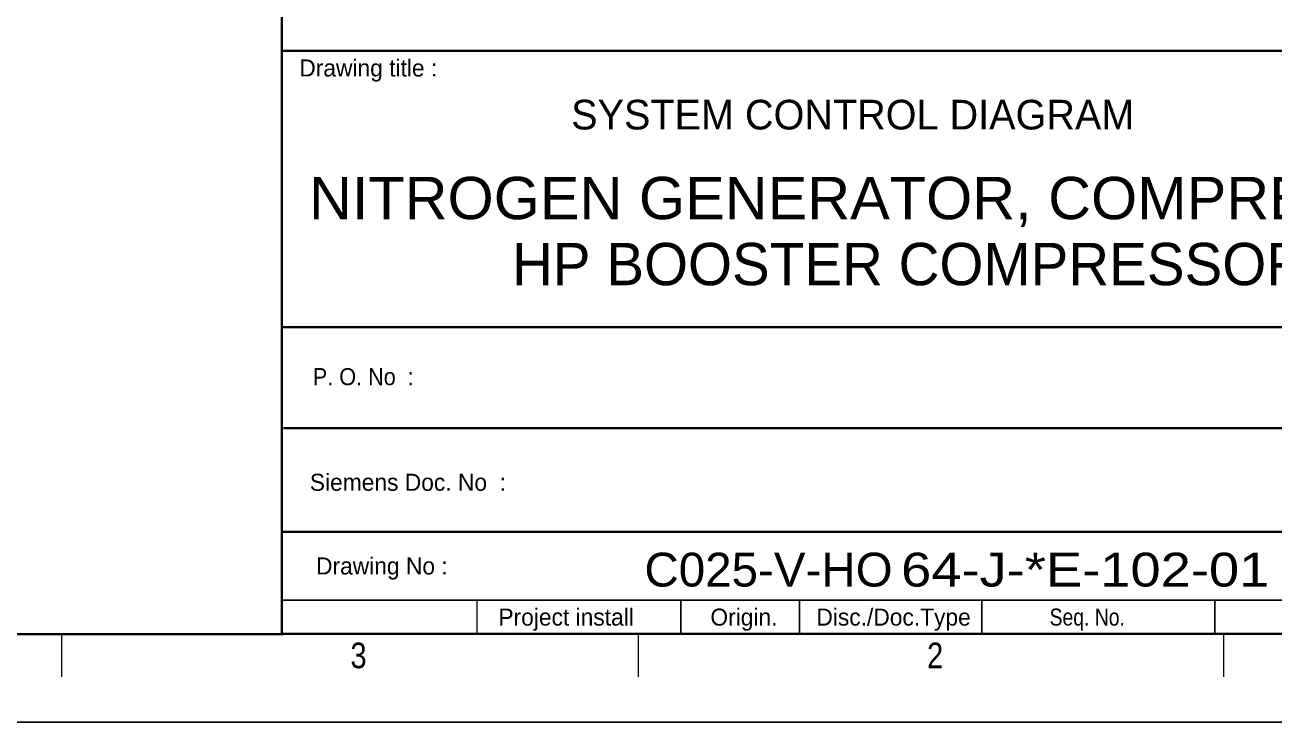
# Model space of a CAD drawing. Header units: millimetres. Extents: x 0 to 841, y 0 to 594.
# Drawn here: x 618.4 to 766.1, y 0 to 82.3 of the extents above; entities that cross this region are included whole.
import ezdxf
from ezdxf.enums import TextEntityAlignment as Align

# ---------------------------------------------------------------- set-up
doc = ezdxf.new("R2010")
doc.units = ezdxf.units.MM
doc.header["$LTSCALE"] = 0.8
for name, color, linetype, lineweight in [('1', 7, 'Continuous', 13), ('12', 7, 'Continuous', 13), ('9', 7, 'Continuous', 13)]:
    doc.layers.add(name, color=color, linetype=linetype, lineweight=lineweight)
doc.layers.add('2', color=7, linetype='Continuous')

msp = doc.modelspace()

# ---------------------------------------------------------------- linework, layer by layer
at = {"layer": '1', "lineweight": 35}
for p, q in [((829.285, 79.2724), (648.8732, 79.2724)), ((788.5559, 46.6299), (648.822, 46.6299)), ((789.3409, 34.6961), (648.9969, 34.6969)), ((829.2748, 22.463), (648.9717, 22.463)), ((648.9504, 10.3819), (10.3331, 10.3819))]:
    msp.add_line(p, q, dxfattribs=at)
at = {"layer": '1', "lineweight": 25}
for p, q in [((648.8228, 14.4087), (829.285, 14.4087)), ((695.9488, 14.4087), (695.9488, 10.3819)), ((695.9488, 14.4087), (695.9488, 10.3819)), ((709.9819, 14.4087), (709.9819, 10.3819)), ((731.5331, 14.4087), (731.5331, 10.3819)), ((759.0976, 14.4087), (759.0976, 10.3819)), ((759.0976, 14.4087), (759.0976, 10.3819))]:
    msp.add_line(p, q, dxfattribs=at)
at = {"layer": '1'}
for p, q in [((671.8921, 10.3819), (671.8921, 14.4087)), ((622.7764, 10.3724), (622.7764, 5.348)), ((690.937, 10.3819), (690.937, 5.348)), ((760.1, 10.3819), (760.1, 5.348))]:
    msp.add_line(p, q, dxfattribs=at)
at = {"layer": '1', "lineweight": 35}
msp.add_lwpolyline([(648.8102, 84.2291), (829.2709, 84.2291), (829.2709, 10.4063), (648.8102, 10.4063)], close=True, dxfattribs=at)
at = {"layer": '12'}
msp.add_lwpolyline([(0, 594), (841, 594), (841, 0), (0, 0)], close=True, dxfattribs=at)
at = {"layer": '9'}
msp.add_lwpolyline([(0, 0), (841, 0), (841, 594), (0, 594)], close=True, dxfattribs=at)

# ---------------------------------------------------------------- texts
at = {"layer": '1'}
for s, p in [('Drawing title :', (650.8654, 76.2567)), ('Siemens Doc. No  :', (652.111, 27.315)), ('Drawing No :', (652.8472, 17.4291)), ('Project install', (674.3984, 11.3882)), ('Origin.', (699.4575, 11.3882)), ('Disc./Doc.Type', (711.9866, 11.3882))]:
    msp.add_text(s, height=2.013, dxfattribs=at).set_placement(p)
for s, width, p in [('P. O. No  :', 0.95, (652.463, 39.7906)), ('Seq. No.', 0.85, (739.552, 11.3882))]:
    msp.add_text(s, height=2.013, dxfattribs=dict(at, width=width)).set_placement(p)
at = {"layer": '1', "width": 0.85}
for s, p in [('3', (657.8642, 6.3543)), ('2', (726.0248, 6.3543))]:
    msp.add_text(s, height=3.02, dxfattribs=at).set_placement(p, align=Align.CENTER)
at = {"layer": '2'}
msp.add_text('SYSTEM CONTROL DIAGRAM', height=3.5, dxfattribs=at).set_placement((683, 70))
at = {"layer": '2', "width": 1.05}
msp.add_text('NITROGEN GENERATOR, COMPRESSOR, ', height=5, dxfattribs=at).set_placement((723, 59.3992), align=Align.CENTER)
at = {"layer": '2'}
msp.add_text('HP BOOSTER COMPRESSOR', height=5, dxfattribs=at).set_placement((723, 51.6), align=Align.CENTER)
at = {"layer": '2', "width": 1.05}
msp.add_text('C025-V-HO', height=4, dxfattribs=at).set_placement((721, 16), align=Align.RIGHT)
at = {"layer": '2', "width": 1.2}
msp.add_text('64-J-*E-102-01', height=4, dxfattribs=at).set_placement((722, 16))

doc.saveas('drawing.dxf')
